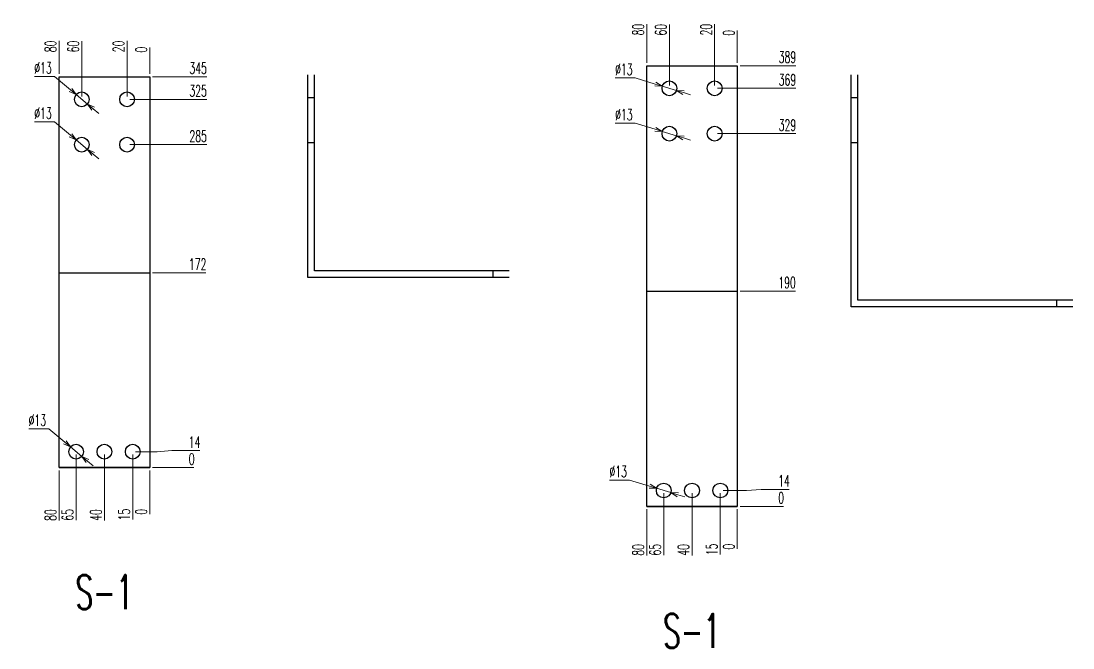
# Model space of a CAD drawing. Header units: millimetres. Extents: x 173893 to 258446, y -176540 to -123824.
# Drawn here: x 203932 to 204861, y -128089 to -127536 of the extents above; entities that cross this region are included whole.
import ezdxf
from ezdxf.enums import TextEntityAlignment as Align

# ---------------------------------------------------------------- set-up
doc = ezdxf.new("R2010")
doc.units = ezdxf.units.MM
doc.header["$LTSCALE"] = 3
doc.layers.add('@.VISIBLE', color=7, linetype='Continuous')
doc.styles.add('Ann_w01', font='romans.shx', dxfattribs={"width": 0.6, "bigfont": 'chineset.shx'})
doc.dimstyles.new('Dim 01_SC05', dxfattribs={"dimscale": 5, "dimtxt": 2, "dimasz": 1.3, "dimexe": 0.5, "dimexo": 0.5, "dimgap": 0.5, "dimtad": 1, "dimtoh": 1, "dimdec": 1, "dimzin": 12, "dimdsep": 46, "dimtxsty": 'Ann_w01', "dimblk": 'OPEN30', "dimcen": 1.5, "dimclrd": 6, "dimclre": 6, "dimclrt": 3, "dimadec": 1, "dimazin": 3, "dimtm": 1e-09, "dimtfac": 1, "dimtdec": 1, "dimtmove": 0, "dimatfit": 3, "dimldrblk": 'OPEN30', "dimfxl": 1, "dimtolj": 1, "dimlwd": 20, "dimlwe": 20, "dimarcsym": 0})

# ---------------------------------------------------------------- blocks, each defined once
blk = doc.blocks.new('*D2745')
at = {"layer": '@.VISIBLE', "color": 6, "lineweight": 20, "transparency": 16777216}
blk.add_line((204047.94, -127930.11), (204084.46, -127930.11), dxfattribs=at)
at = {"layer": 'Defpoints', "color": 0, "transparency": 16777216}
for p in [(204045.44, -127930.11), (204045.44, -127930.11), (204077.96, -127930.11)]:
    blk.add_point(p, dxfattribs=at)
at = {"layer": '@.VISIBLE', "color": 3, "transparency": 16777216, "insert": (204082.46, -127922.61), "char_height": 10, "attachment_point": 5, "style": 'Ann_w01'}
blk.add_mtext('\\A1;0', dxfattribs=at)
blk = doc.blocks.new('_Open30')
at = {"color": 0, "linetype": 'ByBlock', "lineweight": -2}
for p, q in [((-1, 0.27), (0, 0)), ((0, 0), (-1, -0.27)), ((0, 0), (-1, 0))]:
    blk.add_line(p, q, dxfattribs=at)
blk = doc.blocks.new('*D2746')
at = {"layer": '@.VISIBLE', "color": 6, "lineweight": 20, "transparency": 16777216}
for p, q in [((204032.94, -127916.11), (204051.96, -127916.11)), ((204051.96, -127916.11), (204064.96, -127915.11)), ((204064.96, -127915.11), (204089.6, -127915.11))]:
    blk.add_line(p, q, dxfattribs=at)
at = {"layer": 'Defpoints', "color": 0, "transparency": 16777216}
for p in [(204030.44, -127916.11), (204077.96, -127915.11), (204045.44, -127930.11)]:
    blk.add_point(p, dxfattribs=at)
at = {"layer": '@.VISIBLE', "color": 3, "transparency": 16777216, "insert": (204085.03, -127907.61), "char_height": 10, "attachment_point": 5, "style": 'Ann_w01'}
blk.add_mtext('\\A1;14', dxfattribs=at)
blk = doc.blocks.new('*D2747')
at = {"layer": '@.VISIBLE', "color": 6, "lineweight": 20, "transparency": 16777216}
blk.add_line((204047.94, -127758.11), (204095.03, -127758.11), dxfattribs=at)
at = {"layer": 'Defpoints', "color": 0, "transparency": 16777216}
for p in [(204045.44, -127758.11), (204077.96, -127758.11), (204045.44, -127930.11)]:
    blk.add_point(p, dxfattribs=at)
at = {"layer": '@.VISIBLE', "color": 3, "transparency": 16777216, "insert": (204087.75, -127750.61), "char_height": 10, "attachment_point": 5, "style": 'Ann_w01'}
blk.add_mtext('\\A1;172', dxfattribs=at)
blk = doc.blocks.new('*D2748')
at = {"layer": '@.VISIBLE', "color": 6, "lineweight": 20, "transparency": 16777216}
blk.add_line((204027.94, -127645.11), (204095.89, -127645.11), dxfattribs=at)
at = {"layer": 'Defpoints', "color": 0, "transparency": 16777216}
for p in [(204025.44, -127645.11), (204077.96, -127645.11), (204045.44, -127930.11)]:
    blk.add_point(p, dxfattribs=at)
at = {"layer": '@.VISIBLE', "color": 3, "transparency": 16777216, "insert": (204088.18, -127637.61), "char_height": 10, "attachment_point": 5, "style": 'Ann_w01'}
blk.add_mtext('\\A1;285', dxfattribs=at)
blk = doc.blocks.new('*D2749')
at = {"layer": '@.VISIBLE', "color": 6, "lineweight": 20, "transparency": 16777216}
blk.add_line((204027.94, -127605.11), (204095.89, -127605.11), dxfattribs=at)
at = {"layer": 'Defpoints', "color": 0, "transparency": 16777216}
for p in [(204025.44, -127605.11), (204077.96, -127605.11), (204045.44, -127930.11)]:
    blk.add_point(p, dxfattribs=at)
at = {"layer": '@.VISIBLE', "color": 3, "transparency": 16777216, "insert": (204088.18, -127597.61), "char_height": 10, "attachment_point": 5, "style": 'Ann_w01'}
blk.add_mtext('\\A1;325', dxfattribs=at)
blk = doc.blocks.new('*D2750')
at = {"layer": '@.VISIBLE', "color": 6, "lineweight": 20, "transparency": 16777216}
blk.add_line((204047.94, -127585.11), (204095.89, -127585.11), dxfattribs=at)
at = {"layer": 'Defpoints', "color": 0, "transparency": 16777216}
for p in [(204045.44, -127585.11), (204077.96, -127585.11), (204045.44, -127930.11)]:
    blk.add_point(p, dxfattribs=at)
at = {"layer": '@.VISIBLE', "color": 3, "transparency": 16777216, "insert": (204088.18, -127577.61), "char_height": 10, "attachment_point": 5, "style": 'Ann_w01'}
blk.add_mtext('\\A1;345', dxfattribs=at)
blk = doc.blocks.new('*D2751')
at = {"layer": '@.VISIBLE', "color": 6, "lineweight": 20, "transparency": 16777216}
blk.add_line((203965.44, -127932.61), (203965.44, -127976.91), dxfattribs=at)
at = {"layer": 'Defpoints', "color": 0, "transparency": 16777216}
for p in [(203965.44, -127930.11), (204045.44, -127930.11), (203965.44, -127964.69)]:
    blk.add_point(p, dxfattribs=at)
at = {"layer": '@.VISIBLE', "color": 3, "transparency": 16777216, "insert": (203957.94, -127972.05), "char_height": 10, "attachment_point": 5, "rotation": 90, "style": 'Ann_w01'}
blk.add_mtext('\\A1;80', dxfattribs=at)
blk = doc.blocks.new('*D2752')
at = {"layer": '@.VISIBLE', "color": 6, "lineweight": 20, "transparency": 16777216}
blk.add_line((203980.44, -127918.61), (203980.44, -127976.62), dxfattribs=at)
at = {"layer": 'Defpoints', "color": 0, "transparency": 16777216}
for p in [(203980.44, -127916.11), (204045.44, -127930.11), (203980.44, -127964.69)]:
    blk.add_point(p, dxfattribs=at)
at = {"layer": '@.VISIBLE', "color": 3, "transparency": 16777216, "insert": (203972.94, -127971.91), "char_height": 10, "attachment_point": 5, "rotation": 90, "style": 'Ann_w01'}
blk.add_mtext('\\A1;65', dxfattribs=at)
blk = doc.blocks.new('*D2753')
at = {"layer": '@.VISIBLE', "color": 6, "lineweight": 20, "transparency": 16777216}
blk.add_line((204005.44, -127918.61), (204005.44, -127976.91), dxfattribs=at)
at = {"layer": 'Defpoints', "color": 0, "transparency": 16777216}
for p in [(204005.44, -127916.11), (204045.44, -127930.11), (204005.44, -127964.69)]:
    blk.add_point(p, dxfattribs=at)
at = {"layer": '@.VISIBLE', "color": 3, "transparency": 16777216, "insert": (203997.94, -127972.05), "char_height": 10, "attachment_point": 5, "rotation": 90, "style": 'Ann_w01'}
blk.add_mtext('\\A1;40', dxfattribs=at)
blk = doc.blocks.new('*D2754')
at = {"layer": '@.VISIBLE', "color": 6, "lineweight": 20, "transparency": 16777216}
blk.add_line((204030.44, -127918.61), (204030.44, -127976.05), dxfattribs=at)
at = {"layer": 'Defpoints', "color": 0, "transparency": 16777216}
for p in [(204030.44, -127916.11), (204045.44, -127930.11), (204030.44, -127964.69)]:
    blk.add_point(p, dxfattribs=at)
at = {"layer": '@.VISIBLE', "color": 3, "transparency": 16777216, "insert": (204022.94, -127971.62), "char_height": 10, "attachment_point": 5, "rotation": 90, "style": 'Ann_w01'}
blk.add_mtext('\\A1;15', dxfattribs=at)
blk = doc.blocks.new('*D2738')
at = {"layer": '@.VISIBLE', "color": 6, "lineweight": 20, "transparency": 16777216}
blk.add_line((204045.44, -127932.61), (204045.44, -127971.19), dxfattribs=at)
at = {"layer": 'Defpoints', "color": 0, "transparency": 16777216}
for p in [(204045.44, -127930.11), (204045.44, -127930.11), (204045.44, -127964.69)]:
    blk.add_point(p, dxfattribs=at)
at = {"layer": '@.VISIBLE', "color": 3, "transparency": 16777216, "insert": (204037.94, -127969.19), "char_height": 10, "attachment_point": 5, "rotation": 90, "style": 'Ann_w01'}
blk.add_mtext('\\A1;0', dxfattribs=at)
blk = doc.blocks.new('*D2739')
at = {"layer": '@.VISIBLE', "color": 6, "lineweight": 20, "transparency": 16777216}
blk.add_line((203965.44, -127582.61), (203965.44, -127553.52), dxfattribs=at)
at = {"layer": 'Defpoints', "color": 0, "transparency": 16777216}
for p in [(203965.44, -127565.74), (203965.44, -127585.11), (204045.44, -127585.11)]:
    blk.add_point(p, dxfattribs=at)
at = {"layer": '@.VISIBLE', "color": 3, "transparency": 16777216, "insert": (203957.94, -127558.38), "char_height": 10, "attachment_point": 5, "rotation": 90, "style": 'Ann_w01'}
blk.add_mtext('\\A1;80', dxfattribs=at)
blk = doc.blocks.new('*D2740')
at = {"layer": '@.VISIBLE', "color": 6, "lineweight": 20, "transparency": 16777216}
blk.add_line((203985.44, -127602.61), (203985.44, -127553.81), dxfattribs=at)
at = {"layer": 'Defpoints', "color": 0, "transparency": 16777216}
for p in [(203985.44, -127565.74), (204045.44, -127585.11), (203985.44, -127605.11)]:
    blk.add_point(p, dxfattribs=at)
at = {"layer": '@.VISIBLE', "color": 3, "transparency": 16777216, "insert": (203977.94, -127558.52), "char_height": 10, "attachment_point": 5, "rotation": 90, "style": 'Ann_w01'}
blk.add_mtext('\\A1;60', dxfattribs=at)
blk = doc.blocks.new('*D2741')
at = {"layer": '@.VISIBLE', "color": 6, "lineweight": 20, "transparency": 16777216}
blk.add_line((204025.44, -127602.61), (204025.44, -127553.52), dxfattribs=at)
at = {"layer": 'Defpoints', "color": 0, "transparency": 16777216}
for p in [(204025.44, -127565.74), (204045.44, -127585.11), (204025.44, -127605.11)]:
    blk.add_point(p, dxfattribs=at)
at = {"layer": '@.VISIBLE', "color": 3, "transparency": 16777216, "insert": (204017.94, -127558.38), "char_height": 10, "attachment_point": 5, "rotation": 90, "style": 'Ann_w01'}
blk.add_mtext('\\A1;20', dxfattribs=at)
blk = doc.blocks.new('*D2742')
at = {"layer": '@.VISIBLE', "color": 6, "lineweight": 20, "transparency": 16777216}
blk.add_line((204045.44, -127582.61), (204045.44, -127559.24), dxfattribs=at)
at = {"layer": 'Defpoints', "color": 0, "transparency": 16777216}
for p in [(204045.44, -127565.74), (204045.44, -127585.11), (204045.44, -127585.11)]:
    blk.add_point(p, dxfattribs=at)
at = {"layer": '@.VISIBLE', "color": 3, "transparency": 16777216, "insert": (204037.94, -127561.24), "char_height": 10, "attachment_point": 5, "rotation": 90, "style": 'Ann_w01'}
blk.add_mtext('\\A1;0', dxfattribs=at)
blk = doc.blocks.new('*D2743')
at = {"layer": '@.VISIBLE', "color": 6, "lineweight": 20, "transparency": 16777216}
for p, q in [((203943.62, -127584.92), (203961.26, -127584.92)), ((203961.26, -127584.92), (203975.46, -127596.78)), ((203990.43, -127609.27), (203980.45, -127600.94)), ((203995.42, -127613.44), (204000.41, -127617.61))]:
    blk.add_line(p, q, dxfattribs=at)
at = {"layer": 'Defpoints', "color": 0, "transparency": 16777216}
for p in [(203980.45, -127600.94), (203990.43, -127609.27)]:
    blk.add_point(p, dxfattribs=at)
at = {"layer": '@.VISIBLE', "color": 6, "lineweight": 20, "transparency": 16777216, "xscale": 6.5, "yscale": 6.5, "zscale": 6.5}
for p, rotation in [((203980.45, -127600.94), 320.1365632308139), ((203990.43, -127609.27), 140.1365632308139)]:
    blk.add_blockref('_Open30', p, dxfattribs=dict(at, rotation=rotation))
at = {"layer": '@.VISIBLE', "color": 3, "transparency": 16777216, "insert": (203951.19, -127577.42), "char_height": 10, "attachment_point": 5, "style": 'Ann_w01'}
blk.add_mtext('\\A1;∅13', dxfattribs=at)
blk = doc.blocks.new('*D2744')
at = {"layer": '@.VISIBLE', "color": 6, "lineweight": 20, "transparency": 16777216}
for p, q in [((203943.62, -127624.92), (203961.26, -127624.92)), ((203961.26, -127624.92), (203975.46, -127636.78)), ((203990.43, -127649.27), (203980.45, -127640.94)), ((203995.42, -127653.44), (204000.41, -127657.61))]:
    blk.add_line(p, q, dxfattribs=at)
at = {"layer": 'Defpoints', "color": 0, "transparency": 16777216}
for p in [(203980.45, -127640.94), (203990.43, -127649.27)]:
    blk.add_point(p, dxfattribs=at)
at = {"layer": '@.VISIBLE', "color": 6, "lineweight": 20, "transparency": 16777216, "xscale": 6.5, "yscale": 6.5, "zscale": 6.5}
for p, rotation in [((203980.45, -127640.94), 320.1365632312909), ((203990.43, -127649.27), 140.1365632312909)]:
    blk.add_blockref('_Open30', p, dxfattribs=dict(at, rotation=rotation))
at = {"layer": '@.VISIBLE', "color": 3, "transparency": 16777216, "insert": (203951.19, -127617.42), "char_height": 10, "attachment_point": 5, "style": 'Ann_w01'}
blk.add_mtext('\\A1;∅13', dxfattribs=at)
blk = doc.blocks.new('*D2755')
at = {"layer": '@.VISIBLE', "color": 6, "lineweight": 20, "transparency": 16777216}
for p, q in [((203938.62, -127895.92), (203956.26, -127895.92)), ((203956.26, -127895.92), (203970.46, -127907.78)), ((203985.43, -127920.27), (203975.45, -127911.94)), ((203990.42, -127924.44), (203995.41, -127928.61))]:
    blk.add_line(p, q, dxfattribs=at)
at = {"layer": 'Defpoints', "color": 0, "transparency": 16777216}
for p in [(203975.45, -127911.94), (203985.43, -127920.27)]:
    blk.add_point(p, dxfattribs=at)
at = {"layer": '@.VISIBLE', "color": 6, "lineweight": 20, "transparency": 16777216, "xscale": 6.5, "yscale": 6.5, "zscale": 6.5}
for p, rotation in [((203975.45, -127911.94), 320.1365632308961), ((203985.43, -127920.27), 140.1365632308961)]:
    blk.add_blockref('_Open30', p, dxfattribs=dict(at, rotation=rotation))
at = {"layer": '@.VISIBLE', "color": 3, "transparency": 16777216, "insert": (203946.19, -127888.42), "char_height": 10, "attachment_point": 5, "style": 'Ann_w01'}
blk.add_mtext('\\A1;∅13', dxfattribs=at)
blk = doc.blocks.new('*D2756')
at = {"layer": '@.VISIBLE', "color": 6, "lineweight": 20, "transparency": 16777216}
blk.add_line((204566.81, -127964.38), (204604.99, -127964.38), dxfattribs=at)
at = {"layer": 'Defpoints', "color": 0, "transparency": 16777216}
for p in [(204524.31, -127964.38), (204564.31, -127964.38), (204598.49, -127964.38)]:
    blk.add_point(p, dxfattribs=at)
at = {"layer": '@.VISIBLE', "color": 3, "transparency": 16777216, "insert": (204602.99, -127956.88), "char_height": 10, "attachment_point": 5, "style": 'Ann_w01'}
blk.add_mtext('\\A1;0', dxfattribs=at)
blk = doc.blocks.new('*D2757')
at = {"layer": '@.VISIBLE', "color": 6, "lineweight": 20, "transparency": 16777216}
for p, q in [((204551.81, -127950.38), (204572.49, -127950.38)), ((204572.49, -127950.38), (204585.49, -127949.38)), ((204585.49, -127949.38), (204610.13, -127949.38))]:
    blk.add_line(p, q, dxfattribs=at)
at = {"layer": 'Defpoints', "color": 0, "transparency": 16777216}
for p in [(204549.31, -127950.38), (204598.49, -127949.38), (204524.31, -127964.38)]:
    blk.add_point(p, dxfattribs=at)
at = {"layer": '@.VISIBLE', "color": 3, "transparency": 16777216, "insert": (204605.56, -127941.88), "char_height": 10, "attachment_point": 5, "style": 'Ann_w01'}
blk.add_mtext('\\A1;14', dxfattribs=at)
blk = doc.blocks.new('*D2758')
at = {"layer": '@.VISIBLE', "color": 6, "lineweight": 20, "transparency": 16777216}
blk.add_line((204566.81, -127774.38), (204615.56, -127774.38), dxfattribs=at)
at = {"layer": 'Defpoints', "color": 0, "transparency": 16777216}
for p in [(204564.31, -127774.38), (204598.49, -127774.38), (204524.31, -127964.38)]:
    blk.add_point(p, dxfattribs=at)
at = {"layer": '@.VISIBLE', "color": 3, "transparency": 16777216, "insert": (204608.27, -127766.88), "char_height": 10, "attachment_point": 5, "style": 'Ann_w01'}
blk.add_mtext('\\A1;190', dxfattribs=at)
blk = doc.blocks.new('*D2759')
at = {"layer": '@.VISIBLE', "color": 6, "lineweight": 20, "transparency": 16777216}
blk.add_line((204546.81, -127635.38), (204616.13, -127635.38), dxfattribs=at)
at = {"layer": 'Defpoints', "color": 0, "transparency": 16777216}
for p in [(204544.31, -127635.38), (204598.49, -127635.38), (204524.31, -127964.38)]:
    blk.add_point(p, dxfattribs=at)
at = {"layer": '@.VISIBLE', "color": 3, "transparency": 16777216, "insert": (204608.56, -127627.88), "char_height": 10, "attachment_point": 5, "style": 'Ann_w01'}
blk.add_mtext('\\A1;329', dxfattribs=at)
blk = doc.blocks.new('*D2760')
at = {"layer": '@.VISIBLE', "color": 6, "lineweight": 20, "transparency": 16777216}
blk.add_line((204546.81, -127595.38), (204616.13, -127595.38), dxfattribs=at)
at = {"layer": 'Defpoints', "color": 0, "transparency": 16777216}
for p in [(204544.31, -127595.38), (204598.49, -127595.38), (204524.31, -127964.38)]:
    blk.add_point(p, dxfattribs=at)
at = {"layer": '@.VISIBLE', "color": 3, "transparency": 16777216, "insert": (204608.56, -127587.88), "char_height": 10, "attachment_point": 5, "style": 'Ann_w01'}
blk.add_mtext('\\A1;369', dxfattribs=at)
blk = doc.blocks.new('*D2761')
at = {"layer": '@.VISIBLE', "color": 6, "lineweight": 20, "transparency": 16777216}
blk.add_line((204566.81, -127575.38), (204616.13, -127575.38), dxfattribs=at)
at = {"layer": 'Defpoints', "color": 0, "transparency": 16777216}
for p in [(204564.31, -127575.38), (204598.49, -127575.38), (204524.31, -127964.38)]:
    blk.add_point(p, dxfattribs=at)
at = {"layer": '@.VISIBLE', "color": 3, "transparency": 16777216, "insert": (204608.56, -127567.88), "char_height": 10, "attachment_point": 5, "style": 'Ann_w01'}
blk.add_mtext('\\A1;389', dxfattribs=at)
blk = doc.blocks.new('*D2762')
at = {"layer": '@.VISIBLE', "color": 6, "lineweight": 20, "transparency": 16777216}
blk.add_line((204484.31, -127966.88), (204484.31, -128007.7), dxfattribs=at)
at = {"layer": 'Defpoints', "color": 0, "transparency": 16777216}
for p in [(204484.31, -127964.38), (204564.31, -127964.38), (204484.31, -127995.48)]:
    blk.add_point(p, dxfattribs=at)
at = {"layer": '@.VISIBLE', "color": 3, "transparency": 16777216, "insert": (204476.81, -128002.84), "char_height": 10, "attachment_point": 5, "rotation": 90, "style": 'Ann_w01'}
blk.add_mtext('\\A1;80', dxfattribs=at)
blk = doc.blocks.new('*D2731')
at = {"layer": '@.VISIBLE', "color": 6, "lineweight": 20, "transparency": 16777216}
blk.add_line((204499.31, -127952.88), (204499.31, -128007.41), dxfattribs=at)
at = {"layer": 'Defpoints', "color": 0, "transparency": 16777216}
for p in [(204499.31, -127950.38), (204564.31, -127964.38), (204499.31, -127995.48)]:
    blk.add_point(p, dxfattribs=at)
at = {"layer": '@.VISIBLE', "color": 3, "transparency": 16777216, "insert": (204491.81, -128002.7), "char_height": 10, "attachment_point": 5, "rotation": 90, "style": 'Ann_w01'}
blk.add_mtext('\\A1;65', dxfattribs=at)
blk = doc.blocks.new('*D2732')
at = {"layer": '@.VISIBLE', "color": 6, "lineweight": 20, "transparency": 16777216}
blk.add_line((204524.31, -127952.88), (204524.31, -128007.7), dxfattribs=at)
at = {"layer": 'Defpoints', "color": 0, "transparency": 16777216}
for p in [(204524.31, -127950.38), (204564.31, -127964.38), (204524.31, -127995.48)]:
    blk.add_point(p, dxfattribs=at)
at = {"layer": '@.VISIBLE', "color": 3, "transparency": 16777216, "insert": (204516.81, -128002.84), "char_height": 10, "attachment_point": 5, "rotation": 90, "style": 'Ann_w01'}
blk.add_mtext('\\A1;40', dxfattribs=at)
blk = doc.blocks.new('*D2733')
at = {"layer": '@.VISIBLE', "color": 6, "lineweight": 20, "transparency": 16777216}
blk.add_line((204549.31, -127952.88), (204549.31, -128006.84), dxfattribs=at)
at = {"layer": 'Defpoints', "color": 0, "transparency": 16777216}
for p in [(204549.31, -127950.38), (204564.31, -127964.38), (204549.31, -127995.48)]:
    blk.add_point(p, dxfattribs=at)
at = {"layer": '@.VISIBLE', "color": 3, "transparency": 16777216, "insert": (204541.81, -128002.41), "char_height": 10, "attachment_point": 5, "rotation": 90, "style": 'Ann_w01'}
blk.add_mtext('\\A1;15', dxfattribs=at)
blk = doc.blocks.new('*D2734')
at = {"layer": '@.VISIBLE', "color": 6, "lineweight": 20, "transparency": 16777216}
blk.add_line((204564.31, -127966.88), (204564.31, -128001.98), dxfattribs=at)
at = {"layer": 'Defpoints', "color": 0, "transparency": 16777216}
for p in [(204564.31, -127964.38), (204564.31, -127964.38), (204564.31, -127995.48)]:
    blk.add_point(p, dxfattribs=at)
at = {"layer": '@.VISIBLE', "color": 3, "transparency": 16777216, "insert": (204556.81, -127999.98), "char_height": 10, "attachment_point": 5, "rotation": 90, "style": 'Ann_w01'}
blk.add_mtext('\\A1;0', dxfattribs=at)
blk = doc.blocks.new('*D2735')
at = {"layer": '@.VISIBLE', "color": 6, "lineweight": 20, "transparency": 16777216}
blk.add_line((204484.31, -127572.88), (204484.31, -127538.7), dxfattribs=at)
at = {"layer": 'Defpoints', "color": 0, "transparency": 16777216}
for p in [(204484.31, -127550.92), (204484.31, -127575.38), (204564.31, -127575.38)]:
    blk.add_point(p, dxfattribs=at)
at = {"layer": '@.VISIBLE', "color": 3, "transparency": 16777216, "insert": (204476.81, -127543.56), "char_height": 10, "attachment_point": 5, "rotation": 90, "style": 'Ann_w01'}
blk.add_mtext('\\A1;80', dxfattribs=at)
blk = doc.blocks.new('*D2736')
at = {"layer": '@.VISIBLE', "color": 6, "lineweight": 20, "transparency": 16777216}
blk.add_line((204504.31, -127592.88), (204504.31, -127538.99), dxfattribs=at)
at = {"layer": 'Defpoints', "color": 0, "transparency": 16777216}
for p in [(204504.31, -127550.92), (204564.31, -127575.38), (204504.31, -127595.38)]:
    blk.add_point(p, dxfattribs=at)
at = {"layer": '@.VISIBLE', "color": 3, "transparency": 16777216, "insert": (204496.81, -127543.7), "char_height": 10, "attachment_point": 5, "rotation": 90, "style": 'Ann_w01'}
blk.add_mtext('\\A1;60', dxfattribs=at)
blk = doc.blocks.new('*D2737')
at = {"layer": '@.VISIBLE', "color": 6, "lineweight": 20, "transparency": 16777216}
blk.add_line((204544.31, -127592.88), (204544.31, -127538.7), dxfattribs=at)
at = {"layer": 'Defpoints', "color": 0, "transparency": 16777216}
for p in [(204544.31, -127550.92), (204564.31, -127575.38), (204544.31, -127595.38)]:
    blk.add_point(p, dxfattribs=at)
at = {"layer": '@.VISIBLE', "color": 3, "transparency": 16777216, "insert": (204536.81, -127543.56), "char_height": 10, "attachment_point": 5, "rotation": 90, "style": 'Ann_w01'}
blk.add_mtext('\\A1;20', dxfattribs=at)
blk = doc.blocks.new('*D2763')
at = {"layer": '@.VISIBLE', "color": 6, "lineweight": 20, "transparency": 16777216}
blk.add_line((204564.31, -127572.88), (204564.31, -127544.42), dxfattribs=at)
at = {"layer": 'Defpoints', "color": 0, "transparency": 16777216}
for p in [(204564.31, -127550.92), (204564.31, -127575.38), (204564.31, -127575.38)]:
    blk.add_point(p, dxfattribs=at)
at = {"layer": '@.VISIBLE', "color": 3, "transparency": 16777216, "insert": (204556.81, -127546.42), "char_height": 10, "attachment_point": 5, "rotation": 90, "style": 'Ann_w01'}
blk.add_mtext('\\A1;0', dxfattribs=at)
blk = doc.blocks.new('*D2764')
at = {"layer": '@.VISIBLE', "color": 6, "lineweight": 20, "transparency": 16777216}
for p, q in [((204456.55, -127586.13), (204474.2, -127586.13)), ((204474.2, -127586.13), (204491.88, -127591.56)), ((204510.52, -127597.29), (204498.09, -127593.47)), ((204516.73, -127599.2), (204522.95, -127601.1))]:
    blk.add_line(p, q, dxfattribs=at)
at = {"layer": 'Defpoints', "color": 0, "transparency": 16777216}
for p in [(204498.09, -127593.47), (204510.52, -127597.29)]:
    blk.add_point(p, dxfattribs=at)
at = {"layer": '@.VISIBLE', "color": 6, "lineweight": 20, "transparency": 16777216, "xscale": 6.5, "yscale": 6.5, "zscale": 6.5}
for p, rotation in [((204498.09, -127593.47), 342.9246767076833), ((204510.52, -127597.29), 162.9246767076833)]:
    blk.add_blockref('_Open30', p, dxfattribs=dict(at, rotation=rotation))
at = {"layer": '@.VISIBLE', "color": 3, "transparency": 16777216, "insert": (204464.13, -127578.63), "char_height": 10, "attachment_point": 5, "style": 'Ann_w01'}
blk.add_mtext('\\A1;∅13', dxfattribs=at)
blk = doc.blocks.new('*D2765')
at = {"layer": '@.VISIBLE', "color": 6, "lineweight": 20, "transparency": 16777216}
for p, q in [((204456.55, -127626.13), (204474.2, -127626.13)), ((204474.2, -127626.13), (204491.88, -127631.56)), ((204510.52, -127637.29), (204498.09, -127633.47)), ((204516.73, -127639.2), (204522.95, -127641.1))]:
    blk.add_line(p, q, dxfattribs=at)
at = {"layer": 'Defpoints', "color": 0, "transparency": 16777216}
for p in [(204498.09, -127633.47), (204510.52, -127637.29)]:
    blk.add_point(p, dxfattribs=at)
at = {"layer": '@.VISIBLE', "color": 6, "lineweight": 20, "transparency": 16777216, "xscale": 6.5, "yscale": 6.5, "zscale": 6.5}
for p, rotation in [((204498.09, -127633.47), 342.9246767076788), ((204510.52, -127637.29), 162.9246767076788)]:
    blk.add_blockref('_Open30', p, dxfattribs=dict(at, rotation=rotation))
at = {"layer": '@.VISIBLE', "color": 3, "transparency": 16777216, "insert": (204464.13, -127618.63), "char_height": 10, "attachment_point": 5, "style": 'Ann_w01'}
blk.add_mtext('\\A1;∅13', dxfattribs=at)
blk = doc.blocks.new('*D2766')
at = {"layer": '@.VISIBLE', "color": 6, "lineweight": 20, "transparency": 16777216}
for p, q in [((204451.55, -127941.13), (204469.2, -127941.13)), ((204469.2, -127941.13), (204486.88, -127946.56)), ((204505.52, -127952.29), (204493.09, -127948.47)), ((204511.73, -127954.2), (204517.95, -127956.1))]:
    blk.add_line(p, q, dxfattribs=at)
at = {"layer": 'Defpoints', "color": 0, "transparency": 16777216}
for p in [(204493.09, -127948.47), (204505.52, -127952.29)]:
    blk.add_point(p, dxfattribs=at)
at = {"layer": '@.VISIBLE', "color": 6, "lineweight": 20, "transparency": 16777216, "xscale": 6.5, "yscale": 6.5, "zscale": 6.5}
for p, rotation in [((204493.09, -127948.47), 342.9246767073058), ((204505.52, -127952.29), 162.9246767073058)]:
    blk.add_blockref('_Open30', p, dxfattribs=dict(at, rotation=rotation))
at = {"layer": '@.VISIBLE', "color": 3, "transparency": 16777216, "insert": (204459.13, -127933.63), "char_height": 10, "attachment_point": 5, "style": 'Ann_w01'}
blk.add_mtext('\\A1;∅13', dxfattribs=at)

msp = doc.modelspace()

# ---------------------------------------------------------------- linework, layer by layer
at = {"layer": '@.VISIBLE', "color": 2}
for p, q in [((204184.92, -127603.34), (204190.92, -127603.34)), ((204664.76, -127603.34), (204670.76, -127603.34)), ((204184.92, -127643.34), (204190.92, -127643.34)), ((204664.76, -127643.34), (204670.76, -127643.34)), ((204348.37, -127756.34), (204348.37, -127762.34)), ((204846.21, -127782.34), (204846.21, -127788.34)), ((203965.44, -127930.11), (204045.44, -127930.11)), ((204484.31, -127964.38), (204564.31, -127964.38))]:
    msp.add_line(p, q, dxfattribs=at)
for points in [[(204484.31, -127964.38), (204484.31, -127575.38), (204564.31, -127575.38), (204564.31, -127964.38)], [(203965.44, -127930.11), (203965.44, -127585.11), (204045.44, -127585.11), (204045.44, -127930.11)], [(203965.44, -127930.11), (203965.44, -127758.11), (204045.44, -127758.11), (204045.44, -127930.11)], [(204484.31, -127964.38), (204484.31, -127774.38), (204564.31, -127774.38), (204564.31, -127964.38)]]:
    msp.add_lwpolyline(points, close=True, dxfattribs=at)
for points in [[(204362.87, -127762.34), (204184.92, -127762.34), (204184.92, -127583.34)], [(204362.87, -127756.34), (204190.92, -127756.34), (204190.92, -127583.34)], [(204860.71, -127788.34), (204664.76, -127788.34), (204664.76, -127583.34)], [(204860.71, -127782.34), (204670.76, -127782.34), (204670.76, -127583.34)]]:
    msp.add_lwpolyline(points, dxfattribs=at)
for centre in [(204504.31, -127595.38), (204544.31, -127595.38), (203985.44, -127605.11), (204025.44, -127605.11), (204504.31, -127635.38), (204544.31, -127635.38), (203985.44, -127645.11), (204025.44, -127645.11), (203980.44, -127916.11), (204005.44, -127916.11), (204030.44, -127916.11), (204499.31, -127950.38), (204524.31, -127950.38), (204524.31, -127950.38), (204549.31, -127950.38)]:
    msp.add_circle(centre, 6.5, dxfattribs=at)

# ---------------------------------------------------------------- texts
at = {"style": 'Ann_w01', "width": 0.6}
for p in [(204005.44, -128040.11), (204524.31, -128074.38)]:
    msp.add_text('S-1', height=30, dxfattribs=at).set_placement(p, align=Align.MIDDLE_CENTER)

# ---------------------------------------------------------------- dimensions: what is measured, and where the dimension line sits
at = {"layer": '@.VISIBLE', "color": 2}
for feature_location, offset, dtype, origin, picture, middle in [((204484.31, -127575.38), (0, 24.46), 1, (204564.31, -127575.38), '*D2735', (204476.81, -127543.56)), ((204504.31, -127595.38), (0, 44.46), 1, (204564.31, -127575.38), '*D2736', (204496.81, -127543.7)), ((204544.31, -127595.38), (0, 44.46), 1, (204564.31, -127575.38), '*D2737', (204536.81, -127543.56)), ((204564.30797456, -127575.37877488), (0, 24.46268888), 1, (204564.30797457, -127575.37877489), '*D2763', (204556.80797456, -127546.41608601)), ((203965.44, -127585.11), (0, 19.37), 1, (204045.44, -127585.11), '*D2739', (203957.94, -127558.38)), ((203985.44, -127605.11), (0, 39.37), 1, (204045.44, -127585.11), '*D2740', (203977.94, -127558.52)), ((204025.44, -127605.11), (0, 39.37), 1, (204045.44, -127585.11), '*D2741', (204017.94, -127558.38)), ((204045.43748949, -127585.10860931), (0, 19.36946692), 1, (204045.43748949, -127585.10860932), '*D2742', (204037.93748949, -127561.2391424)), ((204564.31, -127575.38), (34.18, 0), 0, (204524.31, -127964.38), '*D2761', (204608.56, -127567.88)), ((204045.44, -127585.11), (32.52, 0), 0, (204045.44, -127930.11), '*D2750', (204088.18, -127577.61)), ((204544.31, -127595.38), (54.18, 0), 0, (204524.31, -127964.38), '*D2760', (204608.56, -127587.88)), ((204025.44, -127605.11), (52.52, 0), 0, (204045.44, -127930.11), '*D2749', (204088.18, -127597.61)), ((204544.31, -127635.38), (54.18, 0), 0, (204524.31, -127964.38), '*D2759', (204608.56, -127627.88)), ((204025.44, -127645.11), (52.52, 0), 0, (204045.44, -127930.11), '*D2748', (204088.18, -127637.61)), ((204045.44, -127758.11), (32.52, 0), 0, (204045.44, -127930.11), '*D2747', (204087.75, -127750.61)), ((204564.31, -127774.38), (34.18, 0), 0, (204524.31, -127964.38), '*D2758', (204608.27, -127766.88)), ((204030.44, -127916.11), (47.52, 1), 0, (204045.44, -127930.11), '*D2746', (204085.03, -127907.61)), ((203980.44, -127916.11), (0, -48.59), 1, (204045.44, -127930.11), '*D2752', (203972.94, -127971.91)), ((204005.44, -127916.11), (0, -48.59), 1, (204045.44, -127930.11), '*D2753', (203997.94, -127972.05)), ((204030.44, -127916.11), (0, -48.59), 1, (204045.44, -127930.11), '*D2754', (204022.94, -127971.62)), ((204045.43748949, -127930.10860931), (32.52419579, 0), 0, (204045.43748949, -127930.10860931), '*D2745', (204082.46168528, -127922.60860931)), ((203965.44, -127930.11), (0, -34.59), 1, (204045.44, -127930.11), '*D2751', (203957.94, -127972.05)), ((204045.43748949, -127930.10860931), (0, -34.58580397), 1, (204045.43748949, -127930.10860932), '*D2738', (204037.93748949, -127969.19441329)), ((204549.31, -127950.38), (49.18, 1), 0, (204524.31, -127964.38), '*D2757', (204605.56, -127941.88)), ((204499.31, -127950.38), (0, -45.1), 1, (204564.31, -127964.38), '*D2731', (204491.81, -128002.7)), ((204524.31, -127950.38), (0, -45.1), 1, (204564.31, -127964.38), '*D2732', (204516.81, -128002.84)), ((204564.30797456, -127964.37877488), (34.17723775, 0), 0, (204524.30797456, -127964.37877488), '*D2756', (204602.98521231, -127956.87877488)), ((204549.31, -127950.38), (0, -45.1), 1, (204564.31, -127964.38), '*D2733', (204541.81, -128002.41)), ((204484.31, -127964.38), (0, -31.1), 1, (204564.31, -127964.38), '*D2762', (204476.81, -128002.84)), ((204564.30797456, -127964.37877488), (0, -31.10448832), 1, (204564.30797457, -127964.37877489), '*D2734', (204556.80797456, -127999.9832632))]:
    dim = msp.add_ordinate_dim(feature_location=feature_location, offset=offset, dtype=dtype, origin=origin, dimstyle='Dim 01_SC05', dxfattribs=at)
    dim.commit()
    dim.dimension.update_dxf_attribs({"geometry": picture, "text_midpoint": middle})
for p1, p2, picture, middle in [((203990.43, -127609.27), (203980.45, -127600.94), '*D2743', (203951.19, -127584.92)), ((204510.52, -127597.29), (204498.09, -127593.47), '*D2764', (204464.13, -127586.13)), ((203990.43, -127649.27), (203980.45, -127640.94), '*D2744', (203951.19, -127624.92)), ((204510.52, -127637.29), (204498.09, -127633.47), '*D2765', (204464.13, -127626.13)), ((203985.43, -127920.27), (203975.45, -127911.94), '*D2755', (203946.19, -127895.92)), ((204505.52, -127952.29), (204493.09, -127948.47), '*D2766', (204459.13, -127941.13))]:
    dim = msp.add_diameter_dim_2p(p1=p1, p2=p2, dimstyle='Dim 01_SC05', dxfattribs=at)
    dim.commit()
    dim.dimension.update_dxf_attribs({"geometry": picture, "text_midpoint": middle, "dimtype": 163})

doc.saveas('drawing.dxf')
